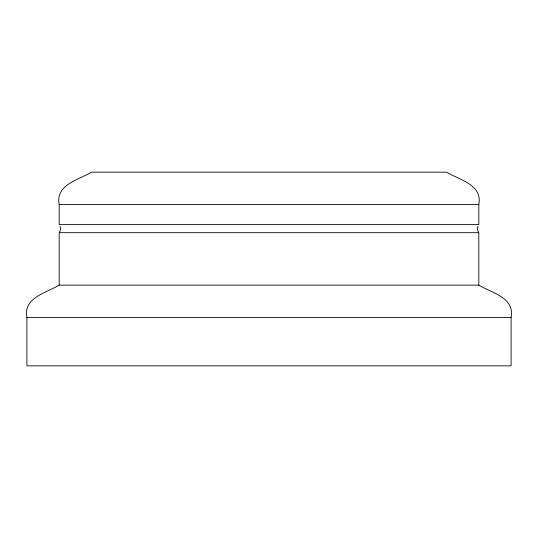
<?xml version="1.0" encoding="UTF-8"?>
<svg xmlns="http://www.w3.org/2000/svg" width="538" height="538" viewBox="0 0 538 538"><rect width="100%" height="100%" fill="white"/><g stroke="black" fill="none" stroke-linecap="round" stroke-linejoin="round"><path stroke-width="0.81" d="M26.9 317.42C22.986 297.554 46.463 292.901 59.173 285.14L478.813 285.14C491.53 292.901 515.014 297.548 511.1 317.42L511.1 365.833L26.9 365.833L26.9 317.42L511.1 317.42M59.173 204.447C55.259 184.581 78.736 179.927 91.453 172.167L446.533 172.167C459.244 179.927 482.734 184.574 478.813 204.447L478.813 224.615L59.173 224.615L59.173 204.447L478.813 204.447M477.986 226.189L477.206 228.959L478.504 232.113M59.483 232.113L60.787 228.959L60.007 226.189M478.813 285.14L478.813 232.685L59.173 232.685L59.173 285.14"/></g></svg>
